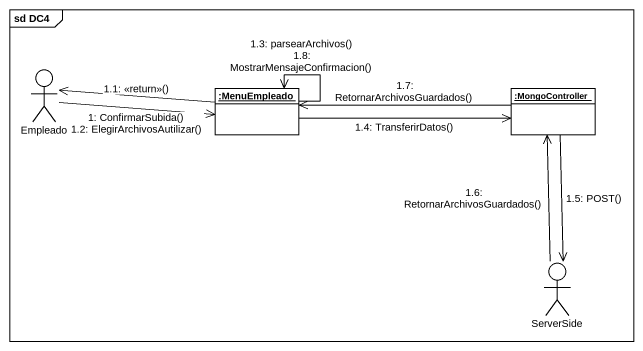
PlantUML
@startuml
mainframe sd DC4
allowmixing
hide circle
hide empty members
actor Empleado
object ":MenuEmpleado" as MenuEmpleado
object ":MongoController" as MongoController
actor ServerSide
Empleado -right-> MenuEmpleado : 1: ConfirmarSubida()\n1.2: ElegirArchivosAutilizar()
MenuEmpleado -left-> Empleado : 1.1: <<return>>()
MenuEmpleado --> MenuEmpleado : 1.3: parsearArchivos()\n1.8: MostrarMensajeConfirmacion()
MenuEmpleado -right-> MongoController : 1.4: TransferirDatos()
MongoController --> ServerSide : 1.5: POST()
ServerSide -up-> MongoController : 1.6: RetornarArchivosGuardados()
MongoController -left-> MenuEmpleado : 1.7: RetornarArchivosGuardados()
@enduml
